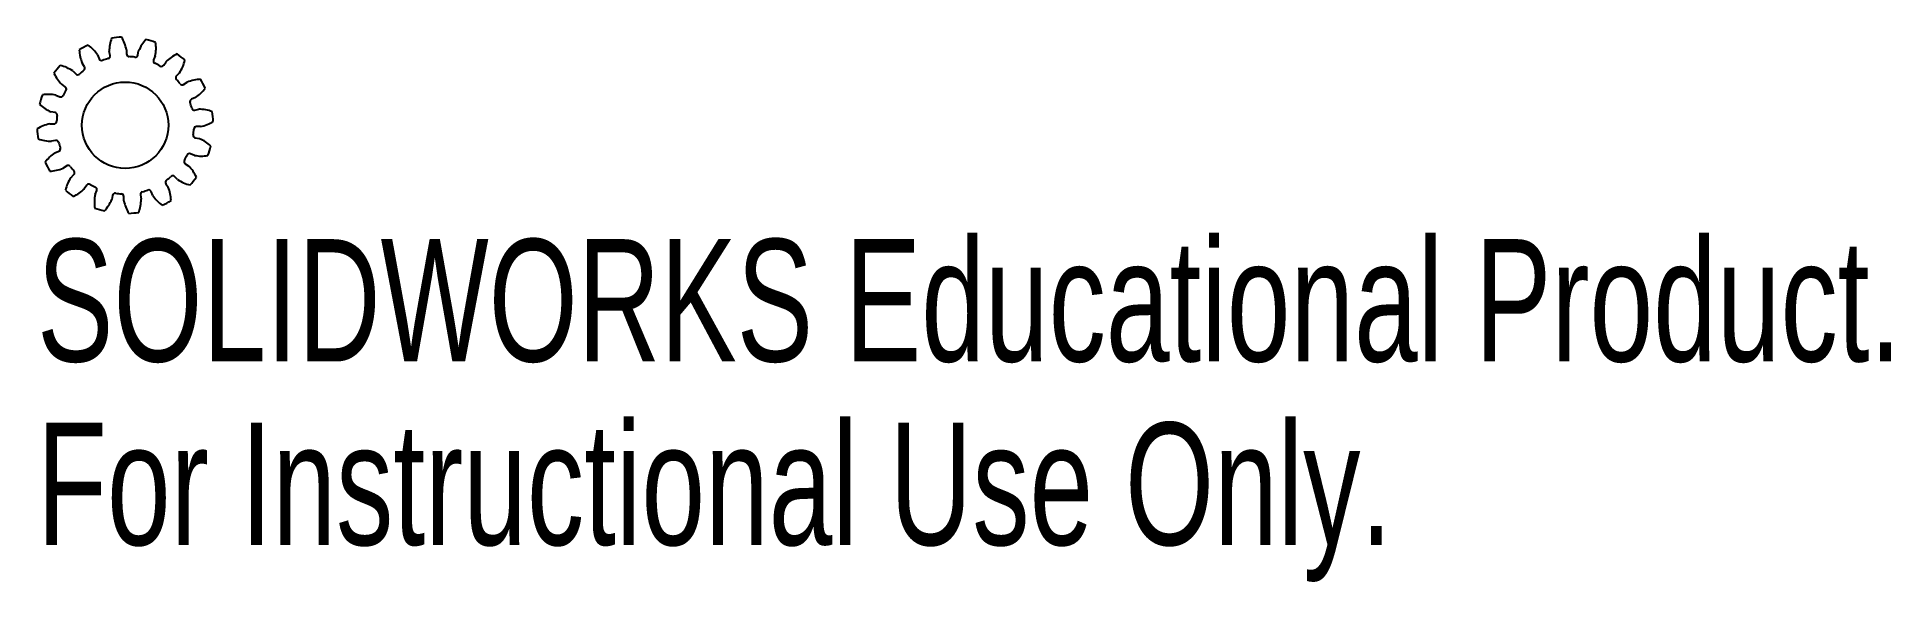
# Model space of a CAD drawing. Header units: inches. Extents: x -0.14 to 2.75, y -0.71 to 0.14.
import ezdxf

# ---------------------------------------------------------------- set-up
doc = ezdxf.new("R2010")
doc.units = ezdxf.units.IN
doc.header["$MEASUREMENT"] = 0
doc.styles.add('SLDTEXTSTYLE0', font='TXT', dxfattribs={"width": 0.7})

msp = doc.modelspace()

# ---------------------------------------------------------------- linework, layer by layer
at = {"color": 7, "linetype": 'Continuous', "lineweight": 25}
for p, q in [((0.0021, 0.1174), (0.0021, 0.1108)), ((0.0196, 0.1091), (0.0209, 0.1156)), ((-0.0633, 0.091), (-0.0669, 0.0965)), ((-0.043, 0.1093), (-0.0405, 0.1032)), ((-0.0236, 0.1083), (-0.0249, 0.1148)), ((0.0469, 0.1077), (0.0443, 0.1016)), ((0.0599, 0.0933), (0.0636, 0.0988)), ((-0.0933, 0.0599), (-0.0988, 0.0636)), ((-0.0816, 0.0845), (-0.0769, 0.0798)), ((0.0845, 0.0816), (0.0798, 0.0769)), ((0.091, 0.0633), (0.0965, 0.0669)), ((-0.1077, 0.0469), (-0.1016, 0.0443)), ((0.1093, 0.043), (0.1032, 0.0405)), ((-0.1174, 0.0021), (-0.1108, 0.0021)), ((-0.1091, 0.0196), (-0.1156, 0.0209)), ((0.1083, 0.0236), (0.1148, 0.0249)), ((-0.1083, -0.0236), (-0.1148, -0.0249)), ((0.1091, -0.0196), (0.1156, -0.0209)), ((0.1174, -0.0021), (0.1108, -0.0021)), ((-0.1093, -0.043), (-0.1032, -0.0405)), ((0.1077, -0.0469), (0.1016, -0.0443)), ((-0.091, -0.0633), (-0.0965, -0.0669)), ((-0.0845, -0.0816), (-0.0798, -0.0769)), ((0.0816, -0.0845), (0.0769, -0.0798)), ((0.0933, -0.0599), (0.0988, -0.0636)), ((-0.0599, -0.0933), (-0.0636, -0.0988)), ((-0.0469, -0.1077), (-0.0443, -0.1016)), ((-0.0196, -0.1091), (-0.0209, -0.1156)), ((-0.0021, -0.1174), (-0.0021, -0.1108)), ((0.0236, -0.1083), (0.0249, -0.1148)), ((0.043, -0.1093), (0.0405, -0.1032)), ((0.0633, -0.091), (0.0669, -0.0965))]:
    msp.add_line(p, q, dxfattribs=at)
msp.add_circle((0, 0), 0.0672, dxfattribs=at)
for centre, radius, start, end in [((0, 0), 0.1372, 114.8568, 121.375), ((-0.0085, 0.12), 0.063, 182.6274, 201.9139), ((-0.095, 0.0738), 0.063, 34.3179, 53.6044), ((0.0381, 0.1141), 0.063, 160.1274, 179.4139), ((0, 0), 0.1372, 92.3568, 98.875), ((-0.0596, 0.1045), 0.063, 11.8179, 31.1044), ((0.0789, 0.0909), 0.063, 137.6274, 156.9139), ((0, 0), 0.1372, 69.8568, 76.375), ((-0.015, 0.1194), 0.063, 349.3179, 8.6044), ((0, 0), 0.1372, 137.3568, 143.875), ((-0.1161, 0.0318), 0.063, 56.8179, 76.1044), ((-0.0667, 0.0888), 0.00409, 306.9179, 33.7318), ((-0.0367, 0.1048), 0.00409, 202.5, 289.3139), ((0, 0), 0.1069, 104.4179, 109.3139), ((-0.0276, 0.1075), 0.00409, 284.4179, 11.2318), ((0.0062, 0.1108), 0.00409, 180, 266.8139), ((0, 0), 0.1069, 81.9179, 86.8139), ((0.0156, 0.1099), 0.00409, 261.9179, 348.7318), ((0.0481, 0.1), 0.00409, 157.5, 244.3139), ((0, 0), 0.1069, 59.4179, 64.3139), ((0.0565, 0.0956), 0.00409, 239.4179, 326.2318), ((0.1076, 0.0538), 0.063, 115.1274, 134.4139), ((0, 0), 0.1372, 47.3568, 53.875), ((0.0318, 0.1161), 0.063, 326.8179, 346.1044), ((-0.0538, 0.1076), 0.063, 205.1274, 224.4139), ((-0.0956, 0.0565), 0.00409, 329.4179, 56.2318), ((-0.074, 0.0827), 0.00409, 225, 311.8139), ((0, 0), 0.1069, 126.9179, 131.8139), ((0.0827, 0.074), 0.00409, 135, 221.8139), ((0, 0), 0.1069, 36.9179, 41.8139), ((0.0888, 0.0667), 0.00409, 216.9179, 303.7318), ((0.12, 0.0085), 0.063, 92.6274, 111.9139), ((0, 0), 0.1372, 24.8568, 31.375), ((0, 0), 0.1372, 159.8568, 166.375), ((-0.0909, 0.0789), 0.063, 227.6274, 246.9139), ((-0.1194, -0.015), 0.063, 79.3179, 98.6044), ((-0.1, 0.0481), 0.00409, 247.5, 334.3139), ((0, 0), 0.1069, 149.4179, 154.3139), ((0.1048, 0.0367), 0.00409, 112.5, 199.3139), ((0, 0), 0.1069, 14.4179, 19.3139), ((0.0738, 0.095), 0.063, 304.3179, 323.6044), ((-0.1045, -0.0596), 0.063, 101.8179, 121.1044), ((-0.1108, 0.0062), 0.00409, 270, 356.8139), ((-0.1099, 0.0156), 0.00409, 351.9179, 78.7318), ((0, 0), 0.1069, 171.9179, 176.8139), ((0.1075, 0.0276), 0.00409, 194.4179, 281.2318), ((0.1141, -0.0381), 0.063, 70.1274, 89.4139), ((0.1045, 0.0596), 0.063, 281.8179, 301.1044), ((0, 0), 0.1372, 2.3568, 8.875), ((0, 0), 0.1372, 182.3568, 188.875), ((-0.1141, 0.0381), 0.063, 250.1274, 269.4139), ((-0.1075, -0.0276), 0.00409, 14.4179, 101.2318), ((0, 0), 0.1069, 194.4179, 199.3139), ((0.1099, -0.0156), 0.00409, 171.9179, 258.7318), ((0, 0), 0.1069, 351.9179, 356.8139), ((0.1108, -0.0062), 0.00409, 90, 176.8139), ((0.0909, -0.0789), 0.063, 47.6274, 66.9139), ((-0.0738, -0.095), 0.063, 124.3179, 143.6044), ((0, 0), 0.1372, 204.8568, 211.375), ((-0.1048, -0.0367), 0.00409, 292.5, 19.3139), ((0.0956, -0.0565), 0.00409, 149.4179, 236.2318), ((0, 0), 0.1069, 329.4179, 334.3139), ((0.1, -0.0481), 0.00409, 67.5, 154.3139), ((0.1194, 0.015), 0.063, 259.3179, 278.6044), ((0, 0), 0.1372, 339.8568, 346.375), ((-0.12, -0.0085), 0.063, 272.6274, 291.9139), ((-0.0318, -0.1161), 0.063, 146.8179, 166.1044), ((-0.0888, -0.0667), 0.00409, 36.9179, 123.7318), ((0, 0), 0.1069, 216.9179, 221.8139), ((-0.0827, -0.074), 0.00409, 315, 41.8139), ((0.0667, -0.0888), 0.00409, 126.9179, 213.7318), ((0, 0), 0.1069, 306.9179, 311.8139), ((0.074, -0.0827), 0.00409, 45, 131.8139), ((0.1161, -0.0318), 0.063, 236.8179, 256.1044), ((0.0538, -0.1076), 0.063, 25.1274, 44.4139), ((0, 0), 0.1372, 317.3568, 323.875), ((0, 0), 0.1372, 227.3568, 233.875), ((-0.1076, -0.0538), 0.063, 295.1274, 314.4139), ((-0.0565, -0.0956), 0.00409, 59.4179, 146.2318), ((0, 0), 0.1069, 239.4179, 244.3139), ((0.015, -0.1194), 0.063, 169.3179, 188.6044), ((-0.0481, -0.1), 0.00409, 337.5, 64.3139), ((-0.0156, -0.1099), 0.00409, 81.9179, 168.7318), ((0, 0), 0.1069, 261.9179, 266.8139), ((-0.0062, -0.1108), 0.00409, 0, 86.8139), ((-0.0381, -0.1141), 0.063, 340.1274, 359.4139), ((0.0276, -0.1075), 0.00409, 104.4179, 191.2318), ((0, 0), 0.1069, 284.4179, 289.3139), ((0.0367, -0.1048), 0.00409, 22.5, 109.3139), ((0.095, -0.0738), 0.063, 214.3179, 233.6044), ((0.0085, -0.12), 0.063, 2.6274, 21.9139), ((0, 0), 0.1372, 249.8568, 256.375), ((-0.0789, -0.0909), 0.063, 317.6274, 336.9139), ((0.0596, -0.1045), 0.063, 191.8179, 211.1044), ((0, 0), 0.1372, 272.3568, 278.875), ((0, 0), 0.1372, 294.8568, 301.375)]:
    msp.add_arc(centre, radius, start, end, dxfattribs=at)

# ---------------------------------------------------------------- texts
at = {"color": 7, "linetype": 'Continuous', "char_height": 0.1903, "attachment_point": 1, "style": 'SLDTEXTSTYLE0'}
for s, insert in [('SOLIDWORKS Educational Product.', (-0.1371, -0.1772)), ('For Instructional Use Only.', (-0.1371, -0.4627))]:
    msp.add_mtext(s, dxfattribs=dict(at, insert=insert))

doc.saveas('drawing.dxf')
